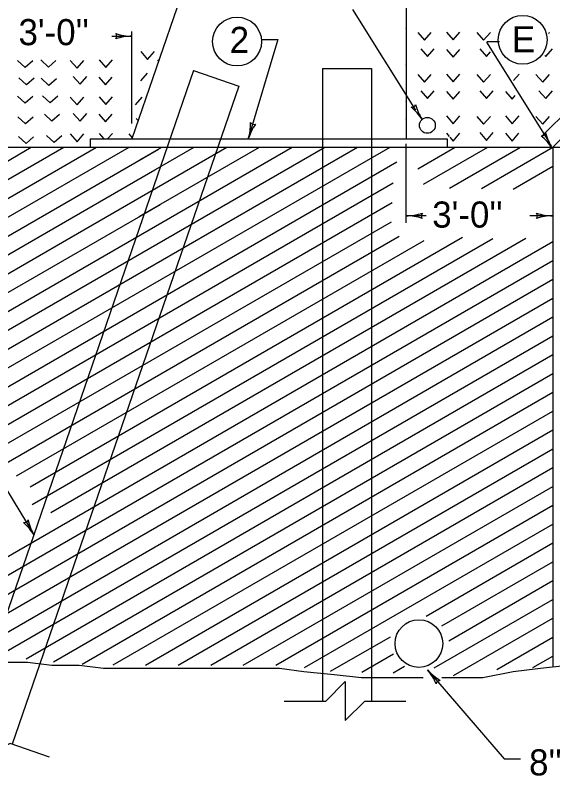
# Model space of a CAD drawing. Extents: x 1000 to 1036.3, y 1000 to 1022.
# Drawn here: x 1023.43 to 1027.55, y 1011.16 to 1016.98 of the extents above; entities that cross this region are included whole.
import ezdxf

# ---------------------------------------------------------------- set-up
doc = ezdxf.new("R2010")
doc.units = 0
for name, color, linetype in [('1', 7, 'Continuous'), ('11', 7, 'Continuous'), ('5', 7, 'Continuous')]:
    doc.layers.add(name, color=color, linetype=linetype)

msp = doc.modelspace()

# ---------------------------------------------------------------- linework, layer by layer
at = {"layer": '1'}
for p, q in [((1026.4209, 1019.3275), (1026.4209, 1016.036)), ((1030.7307, 1019.3241), (1027.463, 1016.0564)), ((1030.8999, 1019.3275), (1027.5459, 1015.9735)), ((1024.9352, 1017.8258), (1024.3185, 1016.036)), ((1026.0105, 1017.027), (1026.4933, 1016.2573)), ((1024.1669, 1016.8232), (1024.2784, 1016.8232)), ((1024.3185, 1016.1543), (1024.3185, 1016.858)), ((1025.4391, 1016.7978), (1025.2124, 1016.036)), ((1025.3141, 1016.7978), (1025.4391, 1016.7978)), ((1027.0385, 1016.7763), (1027.5213, 1016.0066)), ((1027.1364, 1016.7809), (1027.0392, 1016.7809)), ((1024.7924, 1016.5608), (1023.0563, 1011.5193)), ((1024.7924, 1016.5608), (1025.1394, 1016.4413)), ((1025.782, 1016.5751), (1026.157, 1016.5751)), ((1025.782, 1016.5751), (1025.782, 1011.7298)), ((1026.157, 1016.5751), (1026.157, 1011.7295)), ((1025.1394, 1016.4413), (1023.4033, 1011.3998)), ((1023.9989, 1016.036), (1026.7362, 1016.036)), ((1023.9989, 1016.036), (1023.9989, 1015.9735)), ((1026.7362, 1016.036), (1026.7362, 1015.9735)), ((1018.2933, 1015.9735), (1027.5459, 1015.9735)), ((1026.4209, 1015.3929), (1026.4209, 1015.9985)), ((1027.5459, 1015.9735), (1027.5459, 1011.9935)), ((1027.5459, 1015.9735), (1029.3405, 1015.9735)), ((1026.5757, 1015.4476), (1026.4209, 1015.4476)), ((1027.5459, 1015.4476), (1027.3695, 1015.4476)), ((1023.351, 1013.3624), (1023.5714, 1013.0004)), ((1027.1743, 1011.2864), (1027.2993, 1011.2864))]:
    msp.add_line(p, q, dxfattribs=at)
for points in [[(1023.5599, 1016.6346), (1023.5017, 1016.5832), (1023.4435, 1016.638)], [(1023.7378, 1016.638), (1023.6796, 1016.5867), (1023.6215, 1016.6414)], [(1023.5702, 1016.5011), (1023.512, 1016.4497), (1023.4538, 1016.5045)], [(1023.7412, 1016.4976), (1023.6831, 1016.4463), (1023.6249, 1016.5011)], [(1023.5599, 1016.3607), (1023.5017, 1016.3093), (1023.4435, 1016.3641)], [(1023.7515, 1016.3641), (1023.6933, 1016.3128), (1023.6352, 1016.3675)], [(1023.5633, 1016.2032), (1023.5051, 1016.1519), (1023.447, 1016.2066)], [(1023.7652, 1016.2238), (1023.707, 1016.1724), (1023.6489, 1016.2272)], [(1023.7823, 1016.0594), (1023.7241, 1016.0081), (1023.666, 1016.0628)], [(1023.5667, 1016.0526), (1023.5086, 1016.0012), (1023.4504, 1016.056)], [(1023.3103, 1012.0273), (1023.5198, 1012.0273), (1023.7059, 1012.004), (1023.9153, 1012.004), (1024.1014, 1011.9807), (1024.3108, 1011.9807), (1024.7063, 1011.9807), (1024.939, 1011.9807), (1025.2414, 1011.9807), (1025.4508, 1011.9807), (1025.637, 1011.9574), (1025.8697, 1011.9342), (1026.079, 1011.9108), (1026.335, 1011.9108), (1026.5443, 1011.9108), (1026.5516, 1011.9108)], [(1026.6967, 1011.9108), (1026.7538, 1011.9108), (1027.0097, 1011.9108), (1027.2423, 1011.9574), (1027.4518, 1011.9807), (1027.6612, 1012.004)], [(1025.4858, 1011.7302), (1025.8057, 1011.7298), (1025.9558, 1011.8797), (1025.9555, 1011.5797), (1026.1057, 1011.7295), (1026.4192, 1011.7292)], [(1023.6895, 1011.301), (1023.3872, 1011.4053), (1023.1964, 1011.3124), (1023.2942, 1011.596), (1023.1035, 1011.503), (1022.8072, 1011.6053)]]:
    msp.add_lwpolyline(points, dxfattribs=at)
for centre, radius in [((1025.1261, 1016.7822), 0.1872), ((1027.315, 1016.7957), 0.1872), ((1026.5847, 1016.1402), 0.0608), ((1026.5196, 1012.1702), 0.1825)]:
    msp.add_circle(centre, radius, dxfattribs=at)
for centre, radius, start, end in [((1024.1737, 1016.8232), 0.0313, 318.7746, 40.89129), ((1024.3223, 1016.4322), 0.3909, 90, 108.66878), ((1024.3223, 1017.2141), 0.3909, 251.34716, 269.99389), ((1024.3223, 1016.4322), 0.3909, 89.98778, 90), ((1026.4646, 1016.3098), 0.0313, 261.75117, 343.86787), ((1026.874, 1016.3955), 0.3909, 193.97368, 212.64246), ((1026.2157, 1015.9738), 0.3909, 32.64858, 51.29531), ((1026.874, 1016.3955), 0.3909, 212.64246, 212.65469), ((1024.8377, 1016.1475), 0.3909, 343.43079, 2.09957), ((1025.5871, 1015.9245), 0.3909, 144.77795, 163.42468), ((1025.2549, 1016.1785), 0.0313, 212.20539, 294.32208), ((1027.4605, 1016.0912), 0.0313, 261.75117, 343.86787), ((1027.2115, 1015.7552), 0.3909, 32.64858, 51.29531), ((1027.8699, 1016.1769), 0.3909, 193.97368, 212.64246), ((1024.8377, 1016.1475), 0.3909, 343.41856, 343.43079), ((1027.8699, 1016.1769), 0.3909, 212.64246, 212.65469), ((1026.4209, 1015.8385), 0.3909, 270, 288.66878), ((1026.4209, 1015.8385), 0.3909, 269.98778, 270), ((1026.4209, 1015.0566), 0.3909, 71.34716, 89.99389), ((1026.5696, 1015.4475), 0.0313, 138.7746, 220.89129), ((1027.3973, 1015.4476), 0.0313, 318.7746, 40.89129), ((1027.5459, 1015.0566), 0.3909, 90, 108.66878), ((1027.5459, 1015.8385), 0.3909, 251.34716, 269.99389), ((1023.4942, 1013.1274), 0.0313, 260.11124, 342.22793), ((1023.2375, 1012.7971), 0.3909, 31.33664, 50.00543), ((1023.9053, 1013.2037), 0.3909, 192.6838, 211.33053), ((1023.2375, 1012.7971), 0.3909, 31.32442, 31.33664)]:
    msp.add_arc(centre, radius, start, end, dxfattribs=at)
at = {"layer": '11'}
for p, q in [((1026.5118, 1016.8509), (1026.5632, 1016.7919)), ((1026.5632, 1016.7919), (1026.6146, 1016.8509)), ((1026.7317, 1016.8551), (1026.7831, 1016.7961)), ((1026.7831, 1016.7961), (1026.8345, 1016.8551)), ((1026.9645, 1016.8509), (1027.0159, 1016.7919)), ((1027.0159, 1016.7919), (1027.0672, 1016.8509)), ((1027.5136, 1016.8437), (1027.5199, 1016.8509)), ((1026.5347, 1016.7275), (1026.5861, 1016.6685)), ((1026.5861, 1016.6685), (1026.6375, 1016.7275)), ((1026.7301, 1016.7224), (1026.7816, 1016.6635)), ((1026.7816, 1016.6635), (1026.833, 1016.7224)), ((1026.9874, 1016.7275), (1027.0388, 1016.6685)), ((1027.0388, 1016.6685), (1027.0683, 1016.7024)), ((1027.4915, 1016.6685), (1027.5428, 1016.7275)), ((1027.485, 1016.6759), (1027.4915, 1016.6685)), ((1026.5118, 1016.5293), (1026.5632, 1016.4703)), ((1026.5632, 1016.4703), (1026.6146, 1016.5293)), ((1026.7317, 1016.5335), (1026.7831, 1016.4746)), ((1026.7831, 1016.4746), (1026.8345, 1016.5335)), ((1026.9645, 1016.5293), (1027.0159, 1016.4703)), ((1027.0159, 1016.4703), (1027.0672, 1016.5293)), ((1027.2443, 1016.4844), (1027.2871, 1016.5335)), ((1027.4171, 1016.5293), (1027.4686, 1016.4703)), ((1027.4686, 1016.4703), (1027.5199, 1016.5293)), ((1026.5347, 1016.4059), (1026.5861, 1016.3469)), ((1026.5861, 1016.3469), (1026.6375, 1016.4059)), ((1026.7301, 1016.4008), (1026.7816, 1016.3419)), ((1026.7816, 1016.3419), (1026.833, 1016.4008)), ((1026.9874, 1016.4059), (1027.0388, 1016.3469)), ((1027.0388, 1016.3469), (1027.0901, 1016.4059)), ((1027.1828, 1016.4008), (1027.2342, 1016.3419)), ((1027.2342, 1016.3419), (1027.2575, 1016.3686)), ((1027.4401, 1016.4059), (1027.4915, 1016.3469)), ((1027.4915, 1016.3469), (1027.5428, 1016.4059)), ((1026.7317, 1016.2119), (1026.7831, 1016.153)), ((1026.7831, 1016.153), (1026.8345, 1016.2119)), ((1026.9645, 1016.2077), (1027.0159, 1016.1487)), ((1027.0159, 1016.1487), (1027.0672, 1016.2077)), ((1027.1844, 1016.2119), (1027.2357, 1016.153)), ((1027.2357, 1016.153), (1027.2871, 1016.2119)), ((1027.4171, 1016.2077), (1027.4686, 1016.1487)), ((1027.4686, 1016.1487), (1027.5199, 1016.2077)), ((1026.7301, 1016.0792), (1026.7508, 1016.0556)), ((1026.7816, 1016.0203), (1026.833, 1016.0792)), ((1026.9874, 1016.0843), (1027.0388, 1016.0253)), ((1027.0388, 1016.0253), (1027.0901, 1016.0843)), ((1027.1828, 1016.0792), (1027.2342, 1016.0203)), ((1027.2342, 1016.0203), (1027.2856, 1016.0792)), ((1026.7558, 1016.0498), (1026.7816, 1016.0203)), ((1026.5855, 1011.9693), (1027.1743, 1011.2864))]:
    msp.add_line(p, q, dxfattribs=at)
for centre, radius, start, end in [((1026.8816, 1012.2246), 0.3909, 220.75138, 220.76361), ((1026.8816, 1012.2246), 0.3909, 220.76361, 239.43239), ((1026.2894, 1011.7141), 0.3909, 22.11076, 40.75749), ((1026.6825, 1011.8567), 0.0313, 89.5382, 171.6549)]:
    msp.add_arc(centre, radius, start, end, dxfattribs=at)
at = {"layer": '5'}
for p, q in [((1026.4209, 1016.8829), (1026.4233, 1016.8856)), ((1024.3893, 1016.7049), (1024.4408, 1016.6459)), ((1024.4408, 1016.6459), (1024.4921, 1016.7049)), ((1026.4209, 1016.752), (1026.4218, 1016.7529)), ((1023.848, 1016.6372), (1023.8994, 1016.5782)), ((1023.8994, 1016.5782), (1023.9508, 1016.6372)), ((1024.0679, 1016.6413), (1024.1193, 1016.5824)), ((1024.1193, 1016.5824), (1024.1707, 1016.6413)), ((1024.5156, 1016.6413), (1024.5238, 1016.6319)), ((1026.4209, 1016.6013), (1026.4233, 1016.604)), ((1024.3893, 1016.4806), (1024.4407, 1016.5396)), ((1023.8709, 1016.5138), (1023.9223, 1016.4548)), ((1023.9223, 1016.4548), (1023.9737, 1016.5138)), ((1024.0663, 1016.5087), (1024.1178, 1016.4498)), ((1024.1178, 1016.4498), (1024.1692, 1016.5087)), ((1026.4209, 1016.4704), (1026.4218, 1016.4713)), ((1023.848, 1016.3556), (1023.8994, 1016.2966)), ((1023.8994, 1016.2966), (1023.9508, 1016.3556)), ((1024.0679, 1016.3598), (1024.1193, 1016.3008)), ((1024.1193, 1016.3008), (1024.1707, 1016.3598)), ((1024.3471, 1016.2966), (1024.3984, 1016.3556)), ((1026.4209, 1016.3198), (1026.4233, 1016.3224)), ((1023.8709, 1016.2322), (1023.9223, 1016.1732)), ((1023.9223, 1016.1732), (1023.9737, 1016.2322)), ((1024.0663, 1016.2271), (1024.1178, 1016.1682)), ((1024.1178, 1016.1682), (1024.1692, 1016.2271)), ((1024.3537, 1016.1919), (1024.367, 1016.1767)), ((1026.4209, 1016.1888), (1026.4218, 1016.1898)), ((1023.848, 1016.074), (1023.8994, 1016.015)), ((1023.8994, 1016.015), (1023.9508, 1016.074)), ((1024.0679, 1016.0782), (1024.1047, 1016.036)), ((1024.1338, 1016.036), (1024.1707, 1016.0782)), ((1024.2957, 1016.074), (1024.3214, 1016.0444)), ((1026.4209, 1016.0382), (1026.4233, 1016.0408)), ((1026.5483, 1016.0367), (1026.5488, 1016.036)), ((1026.6504, 1016.036), (1026.651, 1016.0367)), ((1022.4622, 1013.7587), (1026.2983, 1015.9735)), ((1022.5242, 1013.9388), (1026.0483, 1015.9735)), ((1022.5863, 1014.119), (1025.7983, 1015.9735)), ((1022.6483, 1014.2992), (1025.5483, 1015.9735)), ((1023.0301, 1015.097), (1024.523, 1015.9589)), ((1023.1116, 1015.4327), (1024.0483, 1015.9735)), ((1023.118, 1015.5807), (1023.7983, 1015.9735)), ((1023.1463, 1015.3084), (1024.2983, 1015.9735)), ((1023.1464, 1015.7415), (1023.5483, 1015.9735)), ((1023.7398, 1015.2181), (1025.0483, 1015.9735)), ((1024.3759, 1015.4409), (1025.2983, 1015.9735)), ((1024.3799, 1015.8763), (1024.5483, 1015.9735)), ((1024.3999, 1015.7435), (1024.7983, 1015.9735)), ((1026.5122, 1015.8083), (1026.7983, 1015.9735)), ((1026.5559, 1015.6892), (1027.0483, 1015.9735)), ((1026.7552, 1015.6599), (1027.2983, 1015.9735)), ((1027.0003, 1015.6571), (1027.5459, 1015.9721)), ((1022.4001, 1013.5785), (1026.351, 1015.8596)), ((1027.2421, 1015.6523), (1027.5459, 1015.8278)), ((1023.2357, 1015.0715), (1024.4965, 1015.7992)), ((1022.338, 1013.3983), (1026.3231, 1015.6991)), ((1022.276, 1013.2182), (1026.3149, 1015.55)), ((1022.7103, 1014.4793), (1024.5384, 1015.5348)), ((1023.2039, 1013.6096), (1026.3089, 1015.4023)), ((1022.0189, 1012.0594), (1027.5459, 1015.2504)), ((1022.7724, 1014.6595), (1023.8363, 1015.2738)), ((1022.8345, 1014.8397), (1023.6054, 1015.2848)), ((1023.2621, 1013.4988), (1026.3681, 1015.2921)), ((1023.4368, 1013.4553), (1026.5603, 1015.2587)), ((1023.5402, 1013.3707), (1026.8531, 1015.2835)), ((1023.5557, 1013.2353), (1027.0868, 1015.2739)), ((1023.6995, 1013.174), (1027.3387, 1015.2751)), ((1022.2521, 1012.0497), (1027.5459, 1015.1061)), ((1022.5021, 1012.0497), (1027.5459, 1014.9618)), ((1022.7521, 1012.0497), (1027.5459, 1014.8174)), ((1023.0021, 1012.0497), (1027.5459, 1014.6731)), ((1023.2809, 1012.0663), (1027.5459, 1014.5288)), ((1023.5098, 1012.0542), (1027.5459, 1014.3843)), ((1023.7188, 1012.0304), (1027.5459, 1014.24)), ((1023.9391, 1012.0133), (1027.5459, 1014.0957)), ((1024.1775, 1012.0066), (1027.5459, 1013.9513)), ((1024.4238, 1012.0045), (1027.5459, 1013.807)), ((1024.6738, 1012.0045), (1027.5459, 1013.6627)), ((1024.9238, 1012.0045), (1027.5459, 1013.5183)), ((1025.1738, 1012.0045), (1027.5459, 1013.374)), ((1025.4238, 1012.0045), (1027.5459, 1013.2297)), ((1025.6417, 1011.9859), (1027.5459, 1013.0853)), ((1026.5754, 1012.3807), (1027.5459, 1012.941)), ((1026.6952, 1012.3055), (1027.5459, 1012.7967)), ((1026.7491, 1012.1923), (1027.5459, 1012.6523)), ((1026.6377, 1011.9836), (1027.5459, 1012.508)), ((1026.7856, 1011.9247), (1027.5459, 1012.3637)), ((1025.8428, 1011.9578), (1026.3018, 1012.2227)), ((1027.1179, 1011.9722), (1027.5459, 1012.2193)), ((1026.0828, 1011.9519), (1026.324, 1012.0912)), ((1027.3936, 1011.987), (1027.5459, 1012.075)), ((1026.3218, 1011.9456), (1026.4096, 1011.9962))]:
    msp.add_line(p, q, dxfattribs=at)

# ---------------------------------------------------------------- texts
at = {"layer": '1'}
for s, p in [("3'-0''", (1023.451, 1016.7543)), ('2', (1025.0693, 1016.695)), ('E', (1027.2329, 1016.7)), ("3'-0''", (1026.622, 1015.357)), ("8'' PERFORATED PIPE", (1027.364, 1011.1602))]:
    msp.add_text(s, height=0.2, dxfattribs=at).set_placement(p)

doc.saveas('drawing.dxf')
